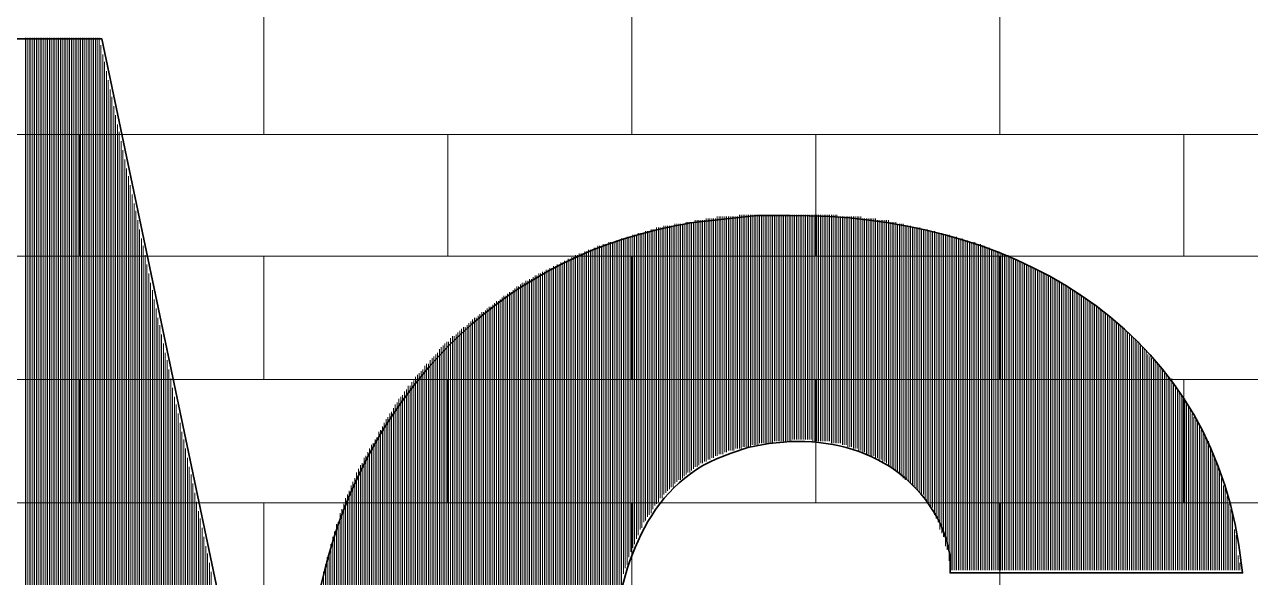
# Model space of a CAD drawing. Header units: inches. Extents: x 5 to 516, y -193 to 129.
# Drawn here: x 85.699 to 87.92, y -82.861 to -81.86 of the extents above; entities that cross this region are included whole.
import ezdxf

# ---------------------------------------------------------------- set-up
doc = ezdxf.new("R2010")
doc.units = ezdxf.units.IN
doc.header["$MEASUREMENT"] = 0
doc.layers.add('PDF4_Geometry', color=7, linetype='Continuous')

msp = doc.modelspace()

# ---------------------------------------------------------------- linework, layer by layer
at = {"layer": 'PDF4_Geometry', "lineweight": 15}
for points in [[(86.1320952, -82.0596489), (86.1320952, -81.8363156)], [(86.7987619, -82.0596489), (86.7987619, -81.8363156)], [(87.4654286, -82.0596489), (87.4654286, -81.8363156)], [(78.672093, -82.0596489), (90.7987622, -82.0596489), (96.6354292, -82.0596489), (105.0054318, -82.0596489)], [(85.7987618, -82.2796489), (85.7987618, -82.0596489)], [(86.4654285, -82.2796489), (86.4654285, -82.0596489)], [(87.1320953, -82.2796489), (87.1320953, -82.0596489)], [(87.798762, -82.2796489), (87.798762, -82.0596489)], [(78.672093, -82.2796489), (90.7987622, -82.2796489), (96.6354292, -82.2796489), (105.0054318, -82.2796489)], [(86.1320952, -82.5029823), (86.1320952, -82.2796489)], [(86.7987619, -82.5029823), (86.7987619, -82.2796489)], [(87.4654286, -82.5029823), (87.4654286, -82.2796489)], [(78.672093, -82.5029823), (90.7987622, -82.5029823), (96.6354292, -82.5029823), (105.0054318, -82.5029823)], [(85.7987618, -82.7263156), (85.7987618, -82.5029823)], [(86.4654285, -82.7263156), (86.4654285, -82.5029823)], [(87.1320953, -82.7263156), (87.1320953, -82.5029823)], [(87.798762, -82.7263156), (87.798762, -82.5029823)], [(78.672093, -82.7263156), (90.7987622, -82.7263156), (96.6354292, -82.7263156), (105.0054318, -82.7263156)], [(86.1320952, -82.9463156), (86.1320952, -82.7263156)], [(86.7987619, -82.9463156), (86.7987619, -82.7263156)], [(87.4654286, -82.9463156), (87.4654286, -82.7263156)]]:
    msp.add_lwpolyline(points, dxfattribs=at)
at = {"layer": 'PDF4_Geometry', "lineweight": 35}
msp.add_lwpolyline([(84.1087559, -83.886316), (83.5087558, -83.886316), (83.9287559, -81.8863158), (84.5620892, -81.8863158), (84.8820893, -83.1529826), (85.2054226, -81.8863158), (85.838756, -81.8863158), (86.2587561, -83.886316), (85.658756, -83.886316), (85.4587559, -82.8596493), (85.1820893, -83.886316), (84.5854226, -83.886316), (84.3087559, -82.8596493)], close=True, dxfattribs=at)
at = {"layer": 'PDF4_Geometry', "lineweight": 15}
for points in [[(85.700424, -83.8846511), (85.700424, -81.8846509), (85.700424, -83.8846511)], [(85.7037538, -83.8846511), (85.7037538, -81.8846509), (85.7037538, -83.8846511)], [(85.7070904, -83.8846511), (85.7070904, -81.8846509), (85.7070904, -83.8846511)], [(85.7104202, -83.8846511), (85.7104202, -81.8846509), (85.7104202, -83.8846511)], [(85.7137568, -83.8846511), (85.7137568, -81.8846509), (85.7137568, -83.8846511)], [(85.7170866, -83.8846511), (85.7170866, -81.8846509), (85.7170866, -83.8846511)], [(85.7204232, -83.8846511), (85.7204232, -81.8846509), (85.7204232, -83.8846511)], [(85.723753, -83.8846511), (85.723753, -81.8846509), (85.723753, -83.8846511)], [(85.7270896, -83.8846511), (85.7270896, -81.8846509), (85.7270896, -83.8846511)], [(85.7304194, -83.8846511), (85.7304194, -81.8846509), (85.7304194, -83.8846511)], [(85.733756, -83.8846511), (85.733756, -81.8846509), (85.733756, -83.8846511)], [(85.7370858, -83.8846511), (85.7370858, -81.8846509), (85.7370858, -83.8846511)], [(85.7404224, -83.8846511), (85.7404224, -81.8846509), (85.7404224, -83.8846511)], [(85.7437522, -83.8846511), (85.7437522, -81.8846509), (85.7437522, -83.8846511)], [(85.7470888, -83.8846511), (85.7470888, -81.8846509), (85.7470888, -83.8846511)], [(85.7504186, -83.8846511), (85.7504186, -81.8846509), (85.7504186, -83.8846511)], [(85.7537552, -83.8846511), (85.7537552, -81.8846509), (85.7537552, -83.8846511)], [(85.7570918, -83.8846511), (85.7570918, -81.8846509), (85.7570918, -83.8846511)], [(85.7604216, -83.8846511), (85.7604216, -81.8846509), (85.7604216, -83.8846511)], [(85.7637514, -83.8846511), (85.7637514, -81.8846509), (85.7637514, -83.8846511)], [(85.767088, -83.8846511), (85.767088, -81.8846509), (85.767088, -83.8846511)], [(85.7704246, -83.8846511), (85.7704246, -81.8846509), (85.7704246, -83.8846511)], [(85.7737544, -83.8846511), (85.7737544, -81.8846509), (85.7737544, -83.8846511)], [(85.7770842, -83.8846511), (85.7770842, -81.8846509), (85.7770842, -83.8846511)], [(85.7804208, -83.8846511), (85.7804208, -81.8846509), (85.7804208, -83.8846511)], [(85.7837574, -83.8846511), (85.7837574, -81.8846509), (85.7837574, -83.8846511)], [(85.7870872, -83.8846511), (85.7870872, -81.8846509), (85.7870872, -83.8846511)], [(85.7904238, -83.8846511), (85.7904238, -81.8846509), (85.7904238, -83.8846511)], [(85.7937536, -83.8846511), (85.7937536, -81.8846509), (85.7937536, -83.8846511)], [(85.7970902, -83.8846511), (85.7970902, -81.8846509), (85.7970902, -83.8846511)], [(85.80042, -83.8846511), (85.80042, -81.8846509), (85.80042, -83.8846511)], [(85.8037565, -83.8846511), (85.8037565, -81.8846509), (85.8037565, -83.8846511)], [(85.8070864, -83.8846511), (85.8070864, -81.8846509), (85.8070864, -83.8846511)], [(85.8104229, -83.8846511), (85.8104229, -81.8846509), (85.8104229, -83.8846511)], [(85.8137528, -83.8846511), (85.8137528, -81.8846509), (85.8137528, -83.8846511)], [(85.8170893, -83.8846511), (85.8170893, -81.8846509), (85.8170893, -83.8846511)], [(85.8204191, -83.8846511), (85.8204191, -81.8846509), (85.8204191, -83.8846511)], [(85.8237557, -83.8846511), (85.8237557, -81.8846509), (85.8237557, -83.8846511)], [(85.8270855, -83.8846511), (85.8270855, -81.8846509), (85.8270855, -83.8846511)], [(85.8304221, -83.8846511), (85.8304221, -81.8846509), (85.8304221, -83.8846511)], [(85.8337519, -83.8846511), (85.8337519, -81.8846509), (85.8337519, -83.8846511)], [(85.8370885, -83.8846511), (85.8370885, -81.8979844), (85.8370885, -83.8846511)], [(85.8404251, -83.8846511), (85.8404251, -81.914651), (85.8404251, -83.8846511)], [(85.8437549, -83.8846511), (85.8437549, -81.9279842), (85.8437549, -83.8846511)], [(85.8470847, -83.8846511), (85.8470847, -81.9446511), (85.8470847, -83.8846511)], [(85.8504213, -83.8846511), (85.8504213, -81.9613177), (85.8504213, -83.8846511)], [(85.8537579, -83.8846511), (85.8537579, -81.9779843), (85.8537579, -83.8846511)], [(85.8570877, -83.8846511), (85.8570877, -81.9913175), (85.8570877, -83.8846511)], [(85.8604175, -83.8846511), (85.8604175, -82.0079843), (85.8604175, -83.8846511)], [(85.8637541, -83.8846511), (85.8637541, -82.0246509), (85.8637541, -83.8846511)], [(85.8670907, -83.8846511), (85.8670907, -82.0413176), (85.8670907, -83.8846511)], [(85.8704205, -83.8846511), (85.8704205, -82.054651), (85.8704205, -83.8846511)], [(85.8737571, -83.8846511), (85.8737571, -82.0713177), (85.8737571, -83.8846511)], [(85.8770869, -83.8846511), (85.8770869, -82.0879843), (85.8770869, -83.8846511)], [(85.8804235, -83.8846511), (85.8804235, -82.1046509), (85.8804235, -83.8846511)], [(85.8837533, -83.8846511), (85.8837533, -82.1213176), (85.8837533, -83.8846511)], [(85.8870899, -83.8846511), (85.8870899, -82.134651), (85.8870899, -83.8846511)], [(85.8904197, -83.8846511), (85.8904197, -82.1513176), (85.8904197, -83.8846511)], [(85.8937563, -83.8846511), (85.8937563, -82.1679843), (85.8937563, -83.8846511)], [(85.8970861, -83.8846511), (85.8970861, -82.184651), (85.8970861, -83.8846511)], [(85.9004227, -83.8846511), (85.9004227, -82.1979842), (85.9004227, -83.8846511)], [(85.9037525, -83.8846511), (85.9037525, -82.214651), (85.9037525, -83.8846511)], [(86.9137556, -82.6613166), (86.9137556, -82.2146499), (86.9137556, -82.6613166)], [(86.9170854, -82.6613166), (86.9170854, -82.2146499), (86.9170854, -82.6613166)], [(86.9204219, -82.6579834), (86.9204219, -82.21465), (86.9204219, -82.6579834)], [(86.9237585, -82.6546502), (86.9237585, -82.2146501), (86.9237585, -82.6546502)], [(86.9270883, -82.6546502), (86.9270883, -82.2146501), (86.9270883, -82.6546502)], [(86.9304182, -82.651317), (86.9304182, -82.2146503), (86.9304182, -82.651317)], [(86.9337547, -82.651317), (86.9337547, -82.211317), (86.9337547, -82.651317)], [(86.9370913, -82.6479838), (86.9370913, -82.2113171), (86.9370913, -82.6479838)], [(86.9404211, -82.6479838), (86.9404211, -82.2113171), (86.9404211, -82.6479838)], [(86.9437509, -82.6446506), (86.9437509, -82.2113172), (86.9437509, -82.6446506)], [(86.9470875, -82.6446506), (86.9470875, -82.2113172), (86.9470875, -82.6446506)], [(86.9504241, -82.6413174), (86.9504241, -82.2113174), (86.9504241, -82.6413174)], [(86.9537539, -82.6413174), (86.9537539, -82.207984), (86.9537539, -82.6413174)], [(86.9570905, -82.6379842), (86.9570905, -82.2079842), (86.9570905, -82.6379842)], [(86.9604203, -82.6379842), (86.9604203, -82.2079842), (86.9604203, -82.6379842)], [(86.9637569, -82.6379842), (86.9637569, -82.2079842), (86.9637569, -82.6379842)], [(86.9670867, -82.634651), (86.9670867, -82.2079843), (86.9670867, -82.634651)], [(86.9704233, -82.634651), (86.9704233, -82.2079843), (86.9704233, -82.634651)], [(86.9737531, -82.6313178), (86.9737531, -82.2079844), (86.9737531, -82.6313178)], [(86.9770897, -82.6313178), (86.9770897, -82.2079844), (86.9770897, -82.6313178)], [(86.9804195, -82.6313178), (86.9804195, -82.2079844), (86.9804195, -82.6313178)], [(86.9837561, -82.6313178), (86.9837561, -82.2079844), (86.9837561, -82.6313178)], [(86.9870859, -82.6279846), (86.9870859, -82.2079846), (86.9870859, -82.6279846)], [(86.9904225, -82.6279846), (86.9904225, -82.2079846), (86.9904225, -82.6279846)], [(86.9937523, -82.6279846), (86.9937523, -82.2046512), (86.9937523, -82.6279846)], [(86.9970889, -82.6279846), (86.9970889, -82.2046512), (86.9970889, -82.6279846)], [(87.0004187, -82.6246514), (87.0004187, -82.2046514), (87.0004187, -82.6246514)], [(87.0037553, -82.6246514), (87.0037553, -82.2046514), (87.0037553, -82.6246514)], [(87.0070919, -82.6246514), (87.0070919, -82.2046514), (87.0070919, -82.6246514)], [(87.0104217, -82.6246514), (87.0104217, -82.2046514), (87.0104217, -82.6246514)], [(87.0137515, -82.6246514), (87.0137515, -82.2046514), (87.0137515, -82.6246514)], [(87.0170881, -82.6213182), (87.0170881, -82.2046515), (87.0170881, -82.6213182)], [(87.0204247, -82.6213182), (87.0204247, -82.2046515), (87.0204247, -82.6213182)], [(87.0237545, -82.6213182), (87.0237545, -82.2046515), (87.0237545, -82.6213182)], [(87.0270843, -82.6213182), (87.0270843, -82.2046515), (87.0270843, -82.6213182)], [(87.0304209, -82.6179816), (87.0304209, -82.2046482), (87.0304209, -82.6179816)], [(87.0337575, -82.6179816), (87.0337575, -82.2046482), (87.0337575, -82.6179816)], [(87.0370873, -82.6179816), (87.0370873, -82.2046482), (87.0370873, -82.6179816)], [(87.0404239, -82.6179816), (87.0404239, -82.2046482), (87.0404239, -82.6179816)], [(87.0437537, -82.6179816), (87.0437537, -82.2046482), (87.0437537, -82.6179816)], [(87.0470903, -82.6179816), (87.0470903, -82.2046482), (87.0470903, -82.6179816)], [(87.0504201, -82.6179816), (87.0504201, -82.2046482), (87.0504201, -82.6179816)], [(87.0537566, -82.6179816), (87.0537566, -82.2046482), (87.0537566, -82.6179816)], [(87.0570865, -82.6146518), (87.0570865, -82.2046518), (87.0570865, -82.6146518)], [(87.060423, -82.6146518), (87.060423, -82.2046518), (87.060423, -82.6146518)], [(87.0637529, -82.6146518), (87.0637529, -82.2046518), (87.0637529, -82.6146518)], [(87.0670894, -82.6146518), (87.0670894, -82.2046518), (87.0670894, -82.6146518)], [(87.0704192, -82.6146518), (87.0704192, -82.2046518), (87.0704192, -82.6146518)], [(87.0737558, -82.6146518), (87.0737558, -82.2046518), (87.0737558, -82.6146518)], [(87.0770856, -82.6146518), (87.0770856, -82.2046518), (87.0770856, -82.6146518)], [(87.0804222, -82.6146518), (87.0804222, -82.2046518), (87.0804222, -82.6146518)], [(87.083752, -82.6146518), (87.083752, -82.2046518), (87.083752, -82.6146518)], [(87.0870886, -82.6146518), (87.0870886, -82.2046518), (87.0870886, -82.6146518)], [(87.0904252, -82.6113152), (87.0904252, -82.2046485), (87.0904252, -82.6113152)], [(87.093755, -82.6113152), (87.093755, -82.2046485), (87.093755, -82.6113152)], [(87.0970848, -82.6113152), (87.0970848, -82.2046485), (87.0970848, -82.6113152)], [(87.1004214, -82.6113152), (87.1004214, -82.2046485), (87.1004214, -82.6113152)], [(87.103758, -82.6113152), (87.103758, -82.2046485), (87.103758, -82.6113152)], [(87.1070878, -82.6113152), (87.1070878, -82.2046485), (87.1070878, -82.6113152)], [(87.1104176, -82.6113152), (87.1104176, -82.2046485), (87.1104176, -82.6113152)], [(87.1137542, -82.6113152), (87.1137542, -82.2046485), (87.1137542, -82.6113152)], [(87.1170908, -82.6113152), (87.1170908, -82.2046485), (87.1170908, -82.6113152)], [(87.1204206, -82.6113152), (87.1204206, -82.2046485), (87.1204206, -82.6113152)], [(87.1237572, -82.6113152), (87.1237572, -82.2046485), (87.1237572, -82.6113152)], [(87.127087, -82.6146518), (87.127087, -82.2046518), (87.127087, -82.6146518)], [(87.1304236, -82.6146518), (87.1304236, -82.2046518), (87.1304236, -82.6146518)], [(87.1337534, -82.6146518), (87.1337534, -82.2046518), (87.1337534, -82.6146518)], [(87.13709, -82.6146518), (87.13709, -82.2046518), (87.13709, -82.6146518)], [(87.1404198, -82.6146518), (87.1404198, -82.2046518), (87.1404198, -82.6146518)], [(87.1437564, -82.6146518), (87.1437564, -82.2046518), (87.1437564, -82.6146518)], [(87.1470862, -82.6146518), (87.1470862, -82.2046518), (87.1470862, -82.6146518)], [(87.1504228, -82.6146518), (87.1504228, -82.2046518), (87.1504228, -82.6146518)], [(87.1537526, -82.6146518), (87.1537526, -82.2046518), (87.1537526, -82.6146518)], [(87.1570892, -82.6146518), (87.1570892, -82.2046518), (87.1570892, -82.6146518)], [(87.160419, -82.6179816), (87.160419, -82.2046482), (87.160419, -82.6179816)], [(87.1637556, -82.6179816), (87.1637556, -82.2046482), (87.1637556, -82.6179816)], [(87.1670854, -82.6179816), (87.1670854, -82.2046482), (87.1670854, -82.6179816)], [(87.170422, -82.6179816), (87.170422, -82.2046482), (87.170422, -82.6179816)], [(87.1737586, -82.6179816), (87.1737586, -82.2079816), (87.1737586, -82.6179816)], [(87.1770884, -82.6179816), (87.1770884, -82.2079816), (87.1770884, -82.6179816)], [(87.1804182, -82.6213182), (87.1804182, -82.2079848), (87.1804182, -82.6213182)], [(87.1837548, -82.6213182), (87.1837548, -82.2079848), (87.1837548, -82.6213182)], [(87.1870913, -82.6213182), (87.1870913, -82.2079848), (87.1870913, -82.6213182)], [(87.1904212, -82.6246514), (87.1904212, -82.2079847), (87.1904212, -82.6246514)], [(87.193751, -82.6246514), (87.193751, -82.2079847), (87.193751, -82.6246514)], [(87.1970876, -82.6246514), (87.1970876, -82.2079847), (87.1970876, -82.6246514)], [(87.2004241, -82.6279846), (87.2004241, -82.2079846), (87.2004241, -82.6279846)], [(87.2037539, -82.6279846), (87.2037539, -82.2079846), (87.2037539, -82.6279846)], [(87.2070905, -82.6279846), (87.2070905, -82.2079846), (87.2070905, -82.6279846)], [(87.2104203, -82.6313178), (87.2104203, -82.2079844), (87.2104203, -82.6313178)], [(87.2137569, -82.6313178), (87.2137569, -82.2079844), (87.2137569, -82.6313178)], [(87.2170867, -82.634651), (87.2170867, -82.2113176), (87.2170867, -82.634651)], [(87.2204233, -82.634651), (87.2204233, -82.2113176), (87.2204233, -82.634651)], [(87.2237531, -82.6379842), (87.2237531, -82.2113175), (87.2237531, -82.6379842)], [(87.2270897, -82.6379842), (87.2270897, -82.2113175), (87.2270897, -82.6379842)], [(87.2304195, -82.6413174), (87.2304195, -82.2113174), (87.2304195, -82.6413174)], [(87.2337561, -82.6413174), (87.2337561, -82.2113174), (87.2337561, -82.6413174)], [(87.2370859, -82.6413174), (87.2370859, -82.2113174), (87.2370859, -82.6413174)], [(87.2404225, -82.6446506), (87.2404225, -82.2113172), (87.2404225, -82.6446506)], [(87.2437523, -82.6446506), (87.2437523, -82.2146506), (87.2437523, -82.6446506)], [(87.2470889, -82.6479838), (87.2470889, -82.2146504), (87.2470889, -82.6479838)], [(87.2504187, -82.6479838), (87.2504187, -82.2146504), (87.2504187, -82.6479838)], [(87.2537553, -82.651317), (87.2537553, -82.2146503), (87.2537553, -82.651317)], [(87.2570919, -82.651317), (87.2570919, -82.2146503), (87.2570919, -82.651317)], [(87.2604217, -82.6546502), (87.2604217, -82.2146501), (87.2604217, -82.6546502)], [(87.2637515, -82.6579834), (87.2637515, -82.21465), (87.2637515, -82.6579834)], [(85.9070891, -83.8846511), (85.9070891, -82.2313176), (85.9070891, -83.8846511)], [(86.8237558, -82.7579827), (86.8237558, -82.2346493), (86.8237558, -82.7579827)], [(86.8270856, -82.7513163), (86.8270856, -82.2346496), (86.8270856, -82.7513163)], [(86.8304222, -82.7479831), (86.8304222, -82.2346497), (86.8304222, -82.7479831)], [(86.833752, -82.7446499), (86.833752, -82.2313165), (86.833752, -82.7446499)], [(86.8370886, -82.7379835), (86.8370886, -82.2313168), (86.8370886, -82.7379835)], [(86.8404252, -82.7313171), (86.8404252, -82.2313171), (86.8404252, -82.7313171)], [(86.843755, -82.7279839), (86.843755, -82.2279839), (86.843755, -82.7279839)], [(86.8470848, -82.7246507), (86.8470848, -82.227984), (86.8470848, -82.7246507)], [(86.8504214, -82.7179843), (86.8504214, -82.2279843), (86.8504214, -82.7179843)], [(86.853758, -82.7179843), (86.853758, -82.2279843), (86.853758, -82.7179843)], [(86.8570878, -82.7113179), (86.8570878, -82.2246512), (86.8570878, -82.7113179)], [(86.8604176, -82.7079847), (86.8604176, -82.2246514), (86.8604176, -82.7079847)], [(86.8637542, -82.7046515), (86.8637542, -82.2246515), (86.8637542, -82.7046515)], [(86.8670908, -82.701315), (86.8670908, -82.2246483), (86.8670908, -82.701315)], [(86.8704206, -82.6979851), (86.8704206, -82.2246518), (86.8704206, -82.6979851)], [(86.8737572, -82.6979851), (86.8737572, -82.2246518), (86.8737572, -82.6979851)], [(86.877087, -82.6913188), (86.877087, -82.2213187), (86.877087, -82.6913188)], [(86.8804236, -82.6879822), (86.8804236, -82.2213155), (86.8804236, -82.6879822)], [(86.8837534, -82.684649), (86.8837534, -82.2213156), (86.8837534, -82.684649)], [(86.88709, -82.684649), (86.88709, -82.2213156), (86.88709, -82.684649)], [(86.8904198, -82.6813158), (86.8904198, -82.2213157), (86.8904198, -82.6813158)], [(86.8937564, -82.6779826), (86.8937564, -82.2213159), (86.8937564, -82.6779826)], [(86.8970862, -82.6746494), (86.8970862, -82.2179827), (86.8970862, -82.6746494)], [(86.9004228, -82.6713162), (86.9004228, -82.2179828), (86.9004228, -82.6713162)], [(86.9037526, -82.6713162), (86.9037526, -82.2179828), (86.9037526, -82.6713162)], [(86.9070892, -82.667983), (86.9070892, -82.2179829), (86.9070892, -82.667983)], [(86.910419, -82.6646498), (86.910419, -82.2179831), (86.910419, -82.6646498)], [(87.2670881, -82.6613166), (87.2670881, -82.2179832), (87.2670881, -82.6613166)], [(87.2704247, -82.6646498), (87.2704247, -82.2179831), (87.2704247, -82.6646498)], [(87.2737545, -82.6646498), (87.2737545, -82.2179831), (87.2737545, -82.6646498)], [(87.2770843, -82.667983), (87.2770843, -82.2179829), (87.2770843, -82.667983)], [(87.2804209, -82.6713162), (87.2804209, -82.2213161), (87.2804209, -82.6713162)], [(87.2837575, -82.6746494), (87.2837575, -82.221316), (87.2837575, -82.6746494)], [(87.2870873, -82.6779826), (87.2870873, -82.2213159), (87.2870873, -82.6779826)], [(87.2904239, -82.6813158), (87.2904239, -82.2213157), (87.2904239, -82.6813158)], [(87.2937537, -82.684649), (87.2937537, -82.2246489), (87.2937537, -82.684649)], [(87.2970903, -82.684649), (87.2970903, -82.2246489), (87.2970903, -82.684649)], [(87.3004201, -82.6879822), (87.3004201, -82.2246488), (87.3004201, -82.6879822)], [(87.3037567, -82.6913188), (87.3037567, -82.224652), (87.3037567, -82.6913188)], [(87.3070865, -82.6946486), (87.3070865, -82.2279819), (87.3070865, -82.6946486)], [(87.3104231, -82.6979851), (87.3104231, -82.2279851), (87.3104231, -82.6979851)], [(87.3137529, -82.701315), (87.3137529, -82.2279816), (87.3137529, -82.701315)], [(87.3170895, -82.7046515), (87.3170895, -82.2279848), (87.3170895, -82.7046515)], [(87.3204193, -82.7079847), (87.3204193, -82.2279847), (87.3204193, -82.7079847)], [(87.3237559, -82.7113179), (87.3237559, -82.2313179), (87.3237559, -82.7113179)], [(87.3270857, -82.7113179), (87.3270857, -82.2313179), (87.3270857, -82.7113179)], [(87.3304223, -82.7179843), (87.3304223, -82.2313176), (87.3304223, -82.7179843)], [(87.3337521, -82.7246507), (87.3337521, -82.2313174), (87.3337521, -82.7246507)], [(87.3370886, -82.7279839), (87.3370886, -82.2346506), (87.3370886, -82.7279839)], [(87.3404252, -82.7346503), (87.3404252, -82.2346503), (87.3404252, -82.7346503)], [(87.343755, -82.7346503), (87.343755, -82.2346503), (87.343755, -82.7346503)], [(87.3470849, -82.7479831), (87.3470849, -82.2346497), (87.3470849, -82.7479831)], [(85.9104189, -83.8846511), (85.9104189, -82.2479844), (85.9104189, -83.8846511)], [(86.7470889, -83.8746515), (86.7470889, -82.2579847), (86.7470889, -83.8746515)], [(86.7504187, -83.8746515), (86.7504187, -82.2579847), (86.7504187, -83.8746515)], [(86.7537553, -83.8779847), (86.7537553, -82.2579846), (86.7537553, -83.8779847)], [(86.7570919, -83.8779847), (86.7570919, -82.2546513), (86.7570919, -83.8779847)], [(86.7604217, -83.0213155), (86.7604217, -82.2546488), (86.7604217, -83.0213155)], [(86.7637515, -82.9746508), (86.7637515, -82.2546507), (86.7637515, -82.9746508)], [(86.7670881, -82.934649), (86.7670881, -82.2546489), (86.7670881, -82.934649)], [(86.7704246, -82.917983), (86.7704246, -82.2513163), (86.7704246, -82.917983)], [(86.7737545, -82.9113166), (86.7737545, -82.2513165), (86.7737545, -82.9113166)], [(86.7770843, -82.884651), (86.7770843, -82.2513176), (86.7770843, -82.884651)], [(86.7804209, -82.8779846), (86.7804209, -82.2479846), (86.7804209, -82.8779846)], [(86.7837574, -82.8546488), (86.7837574, -82.2479821), (86.7837574, -82.8546488)], [(86.7870872, -82.8446492), (86.7870872, -82.2479825), (86.7870872, -82.8446492)], [(86.7904238, -82.8379829), (86.7904238, -82.2446495), (86.7904238, -82.8379829)], [(86.7937536, -82.8246501), (86.7937536, -82.24465), (86.7937536, -82.8246501)], [(86.7970902, -82.8146505), (86.7970902, -82.2446504), (86.7970902, -82.8146505)], [(86.80042, -82.8079841), (86.80042, -82.2413174), (86.80042, -82.8079841)], [(86.8037566, -82.8013177), (86.8037566, -82.2413176), (86.8037566, -82.8013177)], [(86.8070864, -82.7913181), (86.8070864, -82.241318), (86.8070864, -82.7913181)], [(86.810423, -82.7846483), (86.810423, -82.2379816), (86.810423, -82.7846483)], [(86.8137528, -82.7746521), (86.8137528, -82.2379854), (86.8137528, -82.7746521)], [(86.8170894, -82.7713155), (86.8170894, -82.2379821), (86.8170894, -82.7713155)], [(86.8204192, -82.7613159), (86.8204192, -82.2379825), (86.8204192, -82.7613159)], [(87.3504214, -82.7546495), (87.3504214, -82.2379828), (87.3504214, -82.7546495)], [(87.353758, -82.7613159), (87.353758, -82.2379825), (87.353758, -82.7613159)], [(87.3570878, -82.7746521), (87.3570878, -82.2379854), (87.3570878, -82.7746521)], [(87.3604176, -82.7813185), (87.3604176, -82.2379851), (87.3604176, -82.7813185)], [(87.3637542, -82.7879849), (87.3637542, -82.2413182), (87.3637542, -82.7879849)], [(87.3670908, -82.8046509), (87.3670908, -82.2413175), (87.3670908, -82.8046509)], [(87.3704206, -82.8113173), (87.3704206, -82.2413172), (87.3704206, -82.8113173)], [(87.3737572, -82.8313165), (87.3737572, -82.2413164), (87.3737572, -82.8313165)], [(87.377087, -82.8479824), (87.377087, -82.2446491), (87.377087, -82.8479824)], [(87.3804236, -82.8479824), (87.3804236, -82.2446491), (87.3804236, -82.8479824)], [(87.3837534, -82.8479824), (87.3837534, -82.2446491), (87.3837534, -82.8479824)], [(87.38709, -82.8479824), (87.38709, -82.2446491), (87.38709, -82.8479824)], [(87.3904198, -82.8479824), (87.3904198, -82.2479824), (87.3904198, -82.8479824)], [(87.3937564, -82.8479824), (87.3937564, -82.2479824), (87.3937564, -82.8479824)], [(87.3970862, -82.8479824), (87.3970862, -82.2479824), (87.3970862, -82.8479824)], [(87.4004228, -82.8479824), (87.4004228, -82.2513157), (87.4004228, -82.8479824)], [(87.4037526, -82.8479824), (87.4037526, -82.2513157), (87.4037526, -82.8479824)], [(87.4070892, -82.8479824), (87.4070892, -82.2513157), (87.4070892, -82.8479824)], [(87.410419, -82.8479824), (87.410419, -82.2546491), (87.410419, -82.8479824)], [(87.4137556, -82.8479824), (87.4137556, -82.2546491), (87.4137556, -82.8479824)], [(87.4170854, -82.8479824), (87.4170854, -82.2546491), (87.4170854, -82.8479824)], [(87.420422, -82.8479824), (87.420422, -82.2546491), (87.420422, -82.8479824)], [(87.4237586, -82.8479824), (87.4237586, -82.2579824), (87.4237586, -82.8479824)], [(87.4270884, -82.8479824), (87.4270884, -82.2579824), (87.4270884, -82.8479824)], [(87.4304182, -82.8479824), (87.4304182, -82.2579824), (87.4304182, -82.8479824)], [(85.9137555, -83.8846511), (85.9137555, -82.2613177), (85.9137555, -83.8846511)], [(85.9170853, -83.8846511), (85.9170853, -82.2779843), (85.9170853, -83.8846511)], [(86.6904211, -83.8513157), (86.6904211, -82.2813156), (86.6904211, -83.8513157)], [(86.6937509, -83.8546489), (86.6937509, -82.2813155), (86.6937509, -83.8546489)], [(86.6970875, -83.8546489), (86.6970875, -82.2779822), (86.6970875, -83.8546489)], [(86.7004241, -83.8579855), (86.7004241, -82.2779853), (86.7004241, -83.8579855)], [(86.7037539, -83.8579855), (86.7037539, -82.2746521), (86.7037539, -83.8579855)], [(86.7070905, -83.8579855), (86.7070905, -82.2746521), (86.7070905, -83.8579855)], [(86.7104203, -83.8613153), (86.7104203, -82.2746486), (86.7104203, -83.8613153)], [(86.7137569, -83.8613153), (86.7137569, -82.2713151), (86.7137569, -83.8613153)], [(86.7170867, -83.8613153), (86.7170867, -82.2713151), (86.7170867, -83.8613153)], [(86.7204233, -83.8646519), (86.7204233, -82.2679851), (86.7204233, -83.8646519)], [(86.7237531, -83.8646519), (86.7237531, -82.2679851), (86.7237531, -83.8646519)], [(86.7270897, -83.8679817), (86.7270897, -82.2679816), (86.7270897, -83.8679817)], [(86.7304195, -83.8679817), (86.7304195, -82.2646482), (86.7304195, -83.8679817)], [(86.7337561, -83.8679817), (86.7337561, -82.2646482), (86.7337561, -83.8679817)], [(86.7370859, -83.8713183), (86.7370859, -82.2613182), (86.7370859, -83.8713183)], [(86.7404225, -83.8713183), (86.7404225, -82.2613182), (86.7404225, -83.8713183)], [(86.7437523, -83.8713183), (86.7437523, -82.2613182), (86.7437523, -83.8713183)], [(87.4337548, -82.8479824), (87.4337548, -82.2613157), (87.4337548, -82.8479824)], [(87.4370914, -82.8479824), (87.4370914, -82.2613157), (87.4370914, -82.8479824)], [(87.4404212, -82.8479824), (87.4404212, -82.2646491), (87.4404212, -82.8479824)], [(87.443751, -82.8479824), (87.443751, -82.2646491), (87.443751, -82.8479824)], [(87.4470876, -82.8479824), (87.4470876, -82.2646491), (87.4470876, -82.8479824)], [(87.4504242, -82.8479824), (87.4504242, -82.2679824), (87.4504242, -82.8479824)], [(87.453754, -82.8479824), (87.453754, -82.2679824), (87.453754, -82.8479824)], [(87.4570906, -82.8479824), (87.4570906, -82.2713157), (87.4570906, -82.8479824)], [(87.4604204, -82.8479824), (87.4604204, -82.2713157), (87.4604204, -82.8479824)], [(87.463757, -82.8479824), (87.463757, -82.2713157), (87.463757, -82.8479824)], [(87.4670868, -82.8479824), (87.4670868, -82.2746491), (87.4670868, -82.8479824)], [(87.4704233, -82.8479824), (87.4704233, -82.2746491), (87.4704233, -82.8479824)], [(87.4737532, -82.8479824), (87.4737532, -82.2779824), (87.4737532, -82.8479824)], [(87.4770897, -82.8479824), (87.4770897, -82.2779824), (87.4770897, -82.8479824)], [(87.4804196, -82.8479824), (87.4804196, -82.2779824), (87.4804196, -82.8479824)], [(87.4837561, -82.8479824), (87.4837561, -82.2813157), (87.4837561, -82.8479824)], [(87.4870859, -82.8479824), (87.4870859, -82.2813157), (87.4870859, -82.8479824)], [(85.9204219, -83.8846511), (85.9204219, -82.2946509), (85.9204219, -83.8846511)], [(86.6504227, -83.8313165), (86.6504227, -82.3013164), (86.6504227, -83.8313165)], [(86.6537525, -83.8346497), (86.6537525, -82.3013163), (86.6537525, -83.8346497)], [(86.6570891, -83.8346497), (86.6570891, -82.2979829), (86.6570891, -83.8346497)], [(86.6604189, -83.8379829), (86.6604189, -82.2979829), (86.6604189, -83.8379829)], [(86.6637555, -83.8379829), (86.6637555, -82.2946494), (86.6637555, -83.8379829)], [(86.6670853, -83.8413161), (86.6670853, -82.2946493), (86.6670853, -83.8413161)], [(86.6704219, -83.8413161), (86.6704219, -82.291316), (86.6704219, -83.8413161)], [(86.6737585, -83.8446493), (86.6737585, -82.2913159), (86.6737585, -83.8446493)], [(86.6770883, -83.8446493), (86.6770883, -82.2879825), (86.6770883, -83.8446493)], [(86.6804181, -83.8479825), (86.6804181, -82.2879824), (86.6804181, -83.8479825)], [(86.6837547, -83.8479825), (86.6837547, -82.2846491), (86.6837547, -83.8479825)], [(86.6870913, -83.8513157), (86.6870913, -82.2846489), (86.6870913, -83.8513157)], [(87.4904225, -82.8479824), (87.4904225, -82.2846491), (87.4904225, -82.8479824)], [(87.4937523, -82.8479824), (87.4937523, -82.2846491), (87.4937523, -82.8479824)], [(87.4970889, -82.8479824), (87.4970889, -82.2879824), (87.4970889, -82.8479824)], [(87.5004187, -82.8479824), (87.5004187, -82.2879824), (87.5004187, -82.8479824)], [(87.5037553, -82.8479824), (87.5037553, -82.2913157), (87.5037553, -82.8479824)], [(87.5070919, -82.8479824), (87.5070919, -82.2913157), (87.5070919, -82.8479824)], [(87.5104217, -82.8479824), (87.5104217, -82.2946491), (87.5104217, -82.8479824)], [(87.5137515, -82.8479824), (87.5137515, -82.2946491), (87.5137515, -82.8479824)], [(87.5170881, -82.8479824), (87.5170881, -82.2979824), (87.5170881, -82.8479824)], [(87.5204247, -82.8479824), (87.5204247, -82.2979824), (87.5204247, -82.8479824)], [(87.5237545, -82.8479824), (87.5237545, -82.3013157), (87.5237545, -82.8479824)], [(87.5270843, -82.8479824), (87.5270843, -82.3013157), (87.5270843, -82.8479824)], [(85.9237585, -83.8846511), (85.9237585, -82.3113176), (85.9237585, -83.8846511)], [(86.6070878, -83.8113173), (86.6070878, -82.3246506), (86.6070878, -83.8113173)], [(86.6104176, -83.8113173), (86.6104176, -82.3246506), (86.6104176, -83.8113173)], [(86.6137542, -83.8146505), (86.6137542, -82.3213172), (86.6137542, -83.8146505)], [(86.6170908, -83.8146505), (86.6170908, -82.3213172), (86.6170908, -83.8146505)], [(86.6204206, -83.8179837), (86.6204206, -82.3179836), (86.6204206, -83.8179837)], [(86.6237572, -83.8179837), (86.6237572, -82.3146503), (86.6237572, -83.8179837)], [(86.627087, -83.8213169), (86.627087, -82.3146501), (86.627087, -83.8213169)], [(86.6304236, -83.8213169), (86.6304236, -82.3113168), (86.6304236, -83.8213169)], [(86.6337534, -83.8246501), (86.6337534, -82.3113167), (86.6337534, -83.8246501)], [(86.6370899, -83.8246501), (86.6370899, -82.3079834), (86.6370899, -83.8246501)], [(86.6404198, -83.8279833), (86.6404198, -82.3079832), (86.6404198, -83.8279833)], [(86.6437563, -83.8279833), (86.6437563, -82.3046499), (86.6437563, -83.8279833)], [(86.6470862, -83.8313165), (86.6470862, -82.3046497), (86.6470862, -83.8313165)], [(87.5304209, -82.8479824), (87.5304209, -82.3046491), (87.5304209, -82.8479824)], [(87.5337575, -82.8479824), (87.5337575, -82.3046491), (87.5337575, -82.8479824)], [(87.5370873, -82.8479824), (87.5370873, -82.3079824), (87.5370873, -82.8479824)], [(87.5404239, -82.8479824), (87.5404239, -82.3079824), (87.5404239, -82.8479824)], [(87.5437537, -82.8479824), (87.5437537, -82.3113157), (87.5437537, -82.8479824)], [(87.5470903, -82.8479824), (87.5470903, -82.3113157), (87.5470903, -82.8479824)], [(87.5504201, -82.8479824), (87.5504201, -82.3146491), (87.5504201, -82.8479824)], [(87.5537567, -82.8479824), (87.5537567, -82.3146491), (87.5537567, -82.8479824)], [(87.5570865, -82.8479824), (87.5570865, -82.3179824), (87.5570865, -82.8479824)], [(87.5604231, -82.8479824), (87.5604231, -82.3179824), (87.5604231, -82.8479824)], [(87.5637529, -82.8479824), (87.5637529, -82.3213157), (87.5637529, -82.8479824)], [(87.5670895, -82.8479824), (87.5670895, -82.3213157), (87.5670895, -82.8479824)], [(87.5704193, -82.8479824), (87.5704193, -82.3246491), (87.5704193, -82.8479824)], [(87.5737559, -82.8479824), (87.5737559, -82.3246491), (87.5737559, -82.8479824)], [(85.9270883, -83.8846511), (85.9270883, -82.3279843), (85.9270883, -83.8846511)], [(85.9304181, -83.8846511), (85.9304181, -82.3413176), (85.9304181, -83.8846511)], [(86.5737558, -83.787985), (86.5737558, -82.3479848), (86.5737558, -83.787985)], [(86.5770856, -83.7913182), (86.5770856, -82.3446513), (86.5770856, -83.7913182)], [(86.5804222, -83.7913182), (86.5804222, -82.3446513), (86.5804222, -83.7913182)], [(86.583752, -83.7946514), (86.583752, -82.3413179), (86.583752, -83.7946514)], [(86.5870886, -83.7979846), (86.5870886, -82.3379844), (86.5870886, -83.7979846)], [(86.5904252, -83.8013178), (86.5904252, -82.334651), (86.5904252, -83.8013178)], [(86.593755, -83.8013178), (86.593755, -82.334651), (86.593755, -83.8013178)], [(86.5970848, -83.804651), (86.5970848, -82.3313175), (86.5970848, -83.804651)], [(86.6004214, -83.8079842), (86.6004214, -82.3279841), (86.6004214, -83.8079842)], [(86.603758, -83.8079842), (86.603758, -82.3279841), (86.603758, -83.8079842)], [(87.5770857, -82.8479824), (87.5770857, -82.3279824), (87.5770857, -82.8479824)], [(87.5804223, -82.8479824), (87.5804223, -82.3313157), (87.5804223, -82.8479824)], [(87.5837521, -82.8479824), (87.5837521, -82.3313157), (87.5837521, -82.8479824)], [(87.5870887, -82.8479824), (87.5870887, -82.3346491), (87.5870887, -82.8479824)], [(87.5904253, -82.8479824), (87.5904253, -82.3379824), (87.5904253, -82.8479824)], [(87.5937551, -82.8479824), (87.5937551, -82.3379824), (87.5937551, -82.8479824)], [(87.5970849, -82.8479824), (87.5970849, -82.3413157), (87.5970849, -82.8479824)], [(87.6004215, -82.8479824), (87.6004215, -82.3413157), (87.6004215, -82.8479824)], [(87.603758, -82.8479824), (87.603758, -82.3446491), (87.603758, -82.8479824)], [(87.6070879, -82.8479824), (87.6070879, -82.3479824), (87.6070879, -82.8479824)], [(87.6104177, -82.8479824), (87.6104177, -82.3479824), (87.6104177, -82.8479824)], [(85.9337547, -83.8846511), (85.9337547, -82.3579843), (85.9337547, -83.8846511)], [(86.5470902, -83.7713156), (86.5470902, -82.3679821), (86.5470902, -83.7713156)], [(86.55042, -83.7713156), (86.55042, -82.3646488), (86.55042, -83.7713156)], [(86.5537566, -83.7746522), (86.5537566, -82.3613187), (86.5537566, -83.7746522)], [(86.5570864, -83.777982), (86.5570864, -82.3613152), (86.5570864, -83.777982)], [(86.560423, -83.777982), (86.560423, -82.3579819), (86.560423, -83.777982)], [(86.5637528, -83.7813186), (86.5637528, -82.3546518), (86.5637528, -83.7813186)], [(86.5670894, -83.7846484), (86.5670894, -82.351315), (86.5670894, -83.7846484)], [(86.5704192, -83.7846484), (86.5704192, -82.351315), (86.5704192, -83.7846484)], [(87.6137543, -82.8479824), (87.6137543, -82.3513157), (87.6137543, -82.8479824)], [(87.6170908, -82.8479824), (87.6170908, -82.3546491), (87.6170908, -82.8479824)], [(87.6204206, -82.8479824), (87.6204206, -82.3546491), (87.6204206, -82.8479824)], [(87.6237572, -82.8479824), (87.6237572, -82.3579824), (87.6237572, -82.8479824)], [(87.627087, -82.8479824), (87.627087, -82.3613157), (87.627087, -82.8479824)], [(87.6304236, -82.8479824), (87.6304236, -82.3646491), (87.6304236, -82.8479824)], [(87.6337534, -82.8479824), (87.6337534, -82.3646491), (87.6337534, -82.8479824)], [(87.63709, -82.8479824), (87.63709, -82.3679824), (87.63709, -82.8479824)], [(85.9370912, -83.8846511), (85.9370912, -82.374651), (85.9370912, -83.8846511)], [(85.9404211, -83.8846511), (85.9404211, -82.3913177), (85.9404211, -83.8846511)], [(86.5137515, -83.74465), (86.5137515, -82.3913165), (86.5137515, -83.74465)], [(86.517088, -83.7479832), (86.517088, -82.3913164), (86.517088, -83.7479832)], [(86.5204246, -83.7513164), (86.5204246, -82.3879829), (86.5204246, -83.7513164)], [(86.5237544, -83.7546496), (86.5237544, -82.3846495), (86.5237544, -83.7546496)], [(86.5270842, -83.7546496), (86.5270842, -82.3813162), (86.5270842, -83.7546496)], [(86.5304208, -83.7579828), (86.5304208, -82.381316), (86.5304208, -83.7579828)], [(86.5337574, -83.761316), (86.5337574, -82.3779825), (86.5337574, -83.761316)], [(86.5370872, -83.761316), (86.5370872, -82.3746493), (86.5370872, -83.761316)], [(86.5404238, -83.7646492), (86.5404238, -82.3713157), (86.5404238, -83.7646492)], [(86.5437536, -83.7679824), (86.5437536, -82.3713157), (86.5437536, -83.7679824)], [(87.6404198, -82.8479824), (87.6404198, -82.3713157), (87.6404198, -82.8479824)], [(87.6437564, -82.8479824), (87.6437564, -82.3746491), (87.6437564, -82.8479824)], [(87.6470862, -82.8479824), (87.6470862, -82.3746491), (87.6470862, -82.8479824)], [(87.6504228, -82.8479824), (87.6504228, -82.3779824), (87.6504228, -82.8479824)], [(87.6537526, -82.8479824), (87.6537526, -82.3813157), (87.6537526, -82.8479824)], [(87.6570892, -82.8479824), (87.6570892, -82.3846491), (87.6570892, -82.8479824)], [(87.660419, -82.8479824), (87.660419, -82.3846491), (87.660419, -82.8479824)], [(87.6637556, -82.8479824), (87.6637556, -82.3879824), (87.6637556, -82.8479824)], [(87.6670854, -82.8479824), (87.6670854, -82.3913157), (87.6670854, -82.8479824)], [(85.9437509, -83.8846511), (85.9437509, -82.404651), (85.9437509, -83.8846511)], [(86.4870859, -83.7246508), (86.4870859, -82.4146507), (86.4870859, -83.7246508)], [(86.4904225, -83.727984), (86.4904225, -82.4113172), (86.4904225, -83.727984)], [(86.4937523, -83.7313172), (86.4937523, -82.4079838), (86.4937523, -83.7313172)], [(86.4970889, -83.7346504), (86.4970889, -82.4079837), (86.4970889, -83.7346504)], [(86.5004187, -83.7346504), (86.5004187, -82.4046502), (86.5004187, -83.7346504)], [(86.5037552, -83.7379836), (86.5037552, -82.4013169), (86.5037552, -83.7379836)], [(86.5070918, -83.7413168), (86.5070918, -82.3979834), (86.5070918, -83.7413168)], [(86.5104216, -83.74465), (86.5104216, -82.3946499), (86.5104216, -83.74465)], [(87.670422, -82.8479824), (87.670422, -82.3946491), (87.670422, -82.8479824)], [(87.6737586, -82.8479824), (87.6737586, -82.3979824), (87.6737586, -82.8479824)], [(87.6770884, -82.8479824), (87.6770884, -82.4013157), (87.6770884, -82.8479824)], [(87.6804182, -82.8479824), (87.6804182, -82.4013157), (87.6804182, -82.8479824)], [(87.6837548, -82.8479824), (87.6837548, -82.4046491), (87.6837548, -82.8479824)], [(87.6870914, -82.8479824), (87.6870914, -82.4079824), (87.6870914, -82.8479824)], [(87.6904212, -82.8479824), (87.6904212, -82.4113157), (87.6904212, -82.8479824)], [(87.693751, -82.8479824), (87.693751, -82.4146491), (87.693751, -82.8479824)], [(85.9470875, -83.8846511), (85.9470875, -82.4213176), (85.9470875, -83.8846511)], [(86.4637569, -83.7046516), (86.4637569, -82.4346515), (86.4637569, -83.7046516)], [(86.4670867, -83.7079848), (86.4670867, -82.4346514), (86.4670867, -83.7079848)], [(86.4704233, -83.711318), (86.4704233, -82.4279846), (86.4704233, -83.711318)], [(86.4737531, -83.7146512), (86.4737531, -82.4246512), (86.4737531, -83.7146512)], [(86.4770897, -83.7146512), (86.4770897, -82.4246512), (86.4770897, -83.7146512)], [(86.4804195, -83.7213176), (86.4804195, -82.4213175), (86.4804195, -83.7213176)], [(86.4837561, -83.7246508), (86.4837561, -82.417984), (86.4837561, -83.7246508)], [(87.6970876, -82.8479824), (87.6970876, -82.4179824), (87.6970876, -82.8479824)], [(87.7004242, -82.8479824), (87.7004242, -82.4213157), (87.7004242, -82.8479824)], [(87.703754, -82.8479824), (87.703754, -82.4246491), (87.703754, -82.8479824)], [(87.7070906, -82.8479824), (87.7070906, -82.4279824), (87.7070906, -82.8479824)], [(87.7104204, -82.8479824), (87.7104204, -82.4313157), (87.7104204, -82.8479824)], [(87.713757, -82.8479824), (87.713757, -82.4346491), (87.713757, -82.8479824)], [(87.7170868, -82.8479824), (87.7170868, -82.4346491), (87.7170868, -82.8479824)], [(85.950424, -83.8846511), (85.950424, -82.4379843), (85.950424, -83.8846511)], [(85.9537538, -83.8846511), (85.9537538, -82.454651), (85.9537538, -83.8846511)], [(86.4437509, -83.684649), (86.4437509, -82.4579823), (86.4437509, -83.684649)], [(86.4470875, -83.6879822), (86.4470875, -82.4546488), (86.4470875, -83.6879822)], [(86.4504241, -83.6913188), (86.4504241, -82.4479855), (86.4504241, -83.6913188)], [(86.4537539, -83.6946486), (86.4537539, -82.4446485), (86.4537539, -83.6946486)], [(86.4570905, -83.6979852), (86.4570905, -82.4413184), (86.4570905, -83.6979852)], [(86.4604203, -83.701315), (86.4604203, -82.4379816), (86.4604203, -83.701315)], [(87.7204234, -82.8479824), (87.7204234, -82.4413157), (87.7204234, -82.8479824)], [(87.7237532, -82.8479824), (87.7237532, -82.4446491), (87.7237532, -82.8479824)], [(87.7270898, -82.8479824), (87.7270898, -82.4479824), (87.7270898, -82.8479824)], [(87.7304196, -82.8479824), (87.7304196, -82.4513157), (87.7304196, -82.8479824)], [(87.7337562, -82.8479824), (87.7337562, -82.4579824), (87.7337562, -82.8479824)], [(85.9570904, -83.8846511), (85.9570904, -82.4679843), (85.9570904, -83.8846511)], [(86.4237585, -83.6646499), (86.4237585, -82.477983), (86.4237585, -83.6646499)], [(86.4270883, -83.6679831), (86.4270883, -82.4746496), (86.4270883, -83.6679831)], [(86.4304181, -83.6713163), (86.4304181, -82.4746494), (86.4304181, -83.6713163)], [(86.4337547, -83.6746495), (86.4337547, -82.4679827), (86.4337547, -83.6746495)], [(86.4370913, -83.6779826), (86.4370913, -82.4646492), (86.4370913, -83.6779826)], [(86.4404211, -83.6779826), (86.4404211, -82.4613159), (86.4404211, -83.6779826)], [(87.737086, -82.8479824), (87.737086, -82.4613157), (87.737086, -82.8479824)], [(87.7404226, -82.8479824), (87.7404226, -82.4646491), (87.7404226, -82.8479824)], [(87.7437524, -82.8479824), (87.7437524, -82.4679824), (87.7437524, -82.8479824)], [(87.747089, -82.8479824), (87.747089, -82.4679824), (87.747089, -82.8479824)], [(87.7504188, -82.8479824), (87.7504188, -82.4746491), (87.7504188, -82.8479824)], [(87.7537553, -82.8479824), (87.7537553, -82.4779824), (87.7537553, -82.8479824)], [(87.7570919, -82.8479824), (87.7570919, -82.4813158), (87.7570919, -82.8479824)], [(85.9604202, -83.8846511), (85.9604202, -82.4846509), (85.9604202, -83.8846511)], [(85.9637568, -83.8846511), (85.9637568, -82.5013177), (85.9637568, -83.8846511)], [(86.4070891, -83.6446507), (86.4070891, -82.497984), (86.4070891, -83.6446507)], [(86.4104189, -83.6479839), (86.4104189, -82.4946504), (86.4104189, -83.6479839)], [(86.4137555, -83.6513171), (86.4137555, -82.491317), (86.4137555, -83.6513171)], [(86.4170853, -83.6546503), (86.4170853, -82.4879835), (86.4170853, -83.6546503)], [(86.4204219, -83.6579835), (86.4204219, -82.48465), (86.4204219, -83.6579835)], [(87.7604217, -82.8479824), (87.7604217, -82.4846491), (87.7604217, -82.8479824)], [(87.7637516, -82.8479824), (87.7637516, -82.4913158), (87.7637516, -82.8479824)], [(87.7670881, -82.8479824), (87.7670881, -82.4946491), (87.7670881, -82.8479824)], [(87.7704247, -82.8479824), (87.7704247, -82.4979824), (87.7704247, -82.8479824)], [(87.7737545, -82.8479824), (87.7737545, -82.5013158), (87.7737545, -82.8479824)], [(87.7770843, -82.8479824), (87.7770843, -82.5013158), (87.7770843, -82.8479824)], [(85.9670866, -83.8846511), (85.9670866, -82.5179843), (85.9670866, -83.8846511)], [(86.3870899, -83.6179817), (86.3870899, -82.5246483), (86.3870899, -83.6179817)], [(86.3904197, -83.6246515), (86.3904197, -82.521318), (86.3904197, -83.6246515)], [(86.3937563, -83.6279847), (86.3937563, -82.5146512), (86.3937563, -83.6279847)], [(86.3970861, -83.6313179), (86.3970861, -82.5146511), (86.3970861, -83.6313179)], [(86.4004227, -83.6379843), (86.4004227, -82.5079842), (86.4004227, -83.6379843)], [(86.4037525, -83.6379843), (86.4037525, -82.5046508), (86.4037525, -83.6379843)], [(87.7804209, -82.8479824), (87.7804209, -82.5113158), (87.7804209, -82.8479824)], [(87.7837575, -82.8479824), (87.7837575, -82.5146491), (87.7837575, -82.8479824)], [(87.7870873, -82.8479824), (87.7870873, -82.5213158), (87.7870873, -82.8479824)], [(87.7904239, -82.8479824), (87.7904239, -82.5246491), (87.7904239, -82.8479824)], [(85.9704232, -83.8846511), (85.9704232, -82.534651), (85.9704232, -83.8846511)], [(85.973753, -83.8846511), (85.973753, -82.5479844), (85.973753, -83.8846511)], [(86.3704205, -83.5979825), (86.3704205, -82.5479824), (86.3704205, -83.5979825)], [(86.3737571, -83.5979825), (86.3737571, -82.5446491), (86.3737571, -83.5979825)], [(86.3770869, -83.6046489), (86.3770869, -82.5379821), (86.3770869, -83.6046489)], [(86.3804235, -83.6113153), (86.3804235, -82.5346486), (86.3804235, -83.6113153)], [(86.3837533, -83.6146519), (86.3837533, -82.5313185), (86.3837533, -83.6146519)], [(87.7937537, -82.8479824), (87.7937537, -82.5313158), (87.7937537, -82.8479824)], [(87.7970903, -82.8479824), (87.7970903, -82.5346491), (87.7970903, -82.8479824)], [(87.8004201, -82.8479824), (87.8004201, -82.5379824), (87.8004201, -82.8479824)], [(87.8037567, -82.8479824), (87.8037567, -82.5479824), (87.8037567, -82.8479824)], [(85.9770896, -83.8846511), (85.9770896, -82.564651), (85.9770896, -83.8846511)], [(86.3604176, -83.5846497), (86.3604176, -82.5646496), (86.3604176, -83.5846497)], [(86.3637542, -83.5879829), (86.3637542, -82.5613162), (86.3637542, -83.5879829)], [(86.3670907, -83.5913161), (86.3670907, -82.5546494), (86.3670907, -83.5913161)], [(87.8070865, -82.8479824), (87.8070865, -82.5513158), (87.8070865, -82.8479824)], [(87.8104231, -82.8479824), (87.8104231, -82.5579824), (87.8104231, -82.8479824)], [(87.8137529, -82.8479824), (87.8137529, -82.5646491), (87.8137529, -82.8479824)], [(85.9804194, -83.8846511), (85.9804194, -82.5813177), (85.9804194, -83.8846511)], [(86.3470848, -83.5679837), (86.3470848, -82.5879837), (86.3470848, -83.5679837)], [(86.3504214, -83.5713169), (86.3504214, -82.5813168), (86.3504214, -83.5713169)], [(86.3537579, -83.5746501), (86.3537579, -82.57465), (86.3537579, -83.5746501)], [(86.3570878, -83.5779833), (86.3570878, -82.5713165), (86.3570878, -83.5779833)], [(87.8170895, -82.8479824), (87.8170895, -82.5713158), (87.8170895, -82.8479824)], [(87.8204193, -82.8479824), (87.8204193, -82.5746491), (87.8204193, -82.8479824)], [(87.8237559, -82.8479824), (87.8237559, -82.5779824), (87.8237559, -82.8479824)], [(87.8270857, -82.8479824), (87.8270857, -82.5879824), (87.8270857, -82.8479824)], [(85.983756, -83.8846511), (85.983756, -82.5979843), (85.983756, -83.8846511)], [(85.9870858, -83.8846511), (85.9870858, -82.6113177), (85.9870858, -83.8846511)], [(86.333752, -83.5446513), (86.333752, -82.611318), (86.333752, -83.5446513)], [(86.3370886, -83.5513177), (86.3370886, -82.6079843), (86.3370886, -83.5513177)], [(86.3404252, -83.5546509), (86.3404252, -82.5979842), (86.3404252, -83.5546509)], [(86.343755, -83.5613173), (86.343755, -82.5946506), (86.343755, -83.5613173)], [(87.8304223, -82.8479824), (87.8304223, -82.5946491), (87.8304223, -82.8479824)], [(87.8337521, -82.8479824), (87.8337521, -82.5979824), (87.8337521, -82.8479824)], [(87.8370887, -82.8479824), (87.8370887, -82.6046491), (87.8370887, -82.8479824)], [(87.8404253, -82.8479824), (87.8404253, -82.6113158), (87.8404253, -82.8479824)], [(87.8437551, -82.8479824), (87.8437551, -82.6146491), (87.8437551, -82.8479824)], [(85.9904224, -83.8846511), (85.9904224, -82.6279843), (85.9904224, -83.8846511)], [(86.3204192, -83.5213156), (86.3204192, -82.6346488), (86.3204192, -83.5213156)], [(86.3237558, -83.527982), (86.3237558, -82.6279818), (86.3237558, -83.527982)], [(86.3270856, -83.5346484), (86.3270856, -82.6213149), (86.3270856, -83.5346484)], [(86.3304222, -83.5413181), (86.3304222, -82.6179847), (86.3304222, -83.5413181)], [(87.8470849, -82.8479824), (87.8470849, -82.6279824), (87.8470849, -82.8479824)], [(87.8504215, -82.8479824), (87.8504215, -82.6346491), (87.8504215, -82.8479824)], [(85.9937522, -83.8846511), (85.9937522, -82.644651), (85.9937522, -83.8846511)], [(86.3070864, -83.4979832), (86.3070864, -82.6579831), (86.3070864, -83.4979832)], [(86.310423, -83.5046496), (86.310423, -82.6546495), (86.310423, -83.5046496)], [(86.3137528, -83.5079828), (86.3137528, -82.6446494), (86.3137528, -83.5079828)], [(86.3170894, -83.5179824), (86.3170894, -82.6413156), (86.3170894, -83.5179824)], [(87.8537581, -82.8479824), (87.8537581, -82.6446491), (87.8537581, -82.8479824)], [(87.8570879, -82.8479824), (87.8570879, -82.6513158), (87.8570879, -82.8479824)], [(87.8604177, -82.8479824), (87.8604177, -82.6579824), (87.8604177, -82.8479824)], [(85.9970888, -83.8846511), (85.9970888, -82.6613177), (85.9970888, -83.8846511)], [(86.0004186, -83.8846511), (86.0004186, -82.6746509), (86.0004186, -83.8846511)], [(86.2970902, -83.477984), (86.2970902, -82.6813173), (86.2970902, -83.477984)], [(86.30042, -83.4846504), (86.30042, -82.671317), (86.30042, -83.4846504)], [(86.3037566, -83.4913168), (86.3037566, -82.66465), (86.3037566, -83.4913168)], [(87.8637543, -82.8479824), (87.8637543, -82.6713158), (87.8637543, -82.8479824)], [(87.8670909, -82.8479824), (87.8670909, -82.6813158), (87.8670909, -82.8479824)], [(86.0037552, -83.8846511), (86.0037552, -82.6913177), (86.0037552, -83.8846511)], [(86.2904238, -83.461318), (86.2904238, -82.6946513), (86.2904238, -83.461318)], [(86.2937536, -83.4713176), (86.2937536, -82.6879842), (86.2937536, -83.4713176)], [(87.8704207, -82.8479824), (87.8704207, -82.6946491), (87.8704207, -82.8479824)], [(87.8737573, -82.8479824), (87.8737573, -82.6979824), (87.8737573, -82.8479824)], [(86.0070918, -83.8846511), (86.0070918, -82.7079843), (86.0070918, -83.8846511)], [(86.0104216, -83.8846511), (86.0104216, -82.7246511), (86.0104216, -83.8846511)], [(86.2804208, -83.4413188), (86.2804208, -82.7179854), (86.2804208, -83.4413188)], [(86.2837574, -83.4479852), (86.2837574, -82.7113185), (86.2837574, -83.4479852)], [(86.2870872, -83.4579848), (86.2870872, -82.7046514), (86.2870872, -83.4579848)], [(87.8770871, -82.8479824), (87.8770871, -82.7146491), (87.8770871, -82.8479824)], [(86.0137514, -83.8846511), (86.0137514, -82.7413177), (86.0137514, -83.8846511)], [(86.2704246, -83.4113166), (86.2704246, -82.7446499), (86.2704246, -83.4113166)], [(86.2737544, -83.4246494), (86.2737544, -82.7379827), (86.2737544, -83.4246494)], [(86.2770842, -83.434649), (86.2770842, -82.7279823), (86.2770842, -83.434649)], [(87.8804237, -82.8479824), (87.8804237, -82.7279824), (87.8804237, -82.8479824)], [(87.8837535, -82.8479824), (87.8837535, -82.7379824), (87.8837535, -82.8479824)], [(87.88709, -82.8479824), (87.88709, -82.7446491), (87.88709, -82.8479824)], [(86.017088, -83.8846511), (86.017088, -82.754651), (86.017088, -83.8846511)], [(86.2637514, -83.3979838), (86.2637514, -82.7646505), (86.2637514, -83.3979838)], [(86.267088, -83.4079834), (86.267088, -82.7613167), (86.267088, -83.4079834)], [(86.0204246, -83.8846511), (86.0204246, -82.7713176), (86.0204246, -83.8846511)], [(86.0237544, -83.8846511), (86.0237544, -82.7879843), (86.0237544, -83.8846511)], [(86.2570918, -83.3779847), (86.2570918, -82.7879846), (86.2570918, -83.3779847)], [(86.2604216, -83.3879843), (86.2604216, -82.7779842), (86.2604216, -83.3879843)], [(87.8904199, -82.8479824), (87.8904199, -82.7746491), (87.8904199, -82.8479824)], [(87.8937564, -82.8479824), (87.8937564, -82.7846491), (87.8937564, -82.8479824)], [(86.0270842, -83.8846511), (86.0270842, -82.804651), (86.0270842, -83.8846511)], [(86.2537552, -83.3613153), (86.2537552, -82.8013152), (86.2537552, -83.3613153)], [(86.0304208, -83.8846511), (86.0304208, -82.8179843), (86.0304208, -83.8846511)], [(86.0337574, -83.8846511), (86.0337574, -82.834651), (86.0337574, -83.8846511)], [(86.2470888, -83.3413161), (86.2470888, -82.8246494), (86.2470888, -83.3413161)], [(86.2504186, -83.3546489), (86.2504186, -82.8179822), (86.2504186, -83.3546489)], [(87.8970863, -82.8479824), (87.8970863, -82.8213158), (87.8970863, -82.8479824)], [(87.9004228, -82.8479824), (87.9004228, -82.8346491), (87.9004228, -82.8479824)], [(86.0370872, -83.8846511), (86.0370872, -82.8513177), (86.0370872, -83.8846511)], [(86.2404224, -83.3113173), (86.2404224, -82.8513173), (86.2404224, -83.3113173)], [(86.2437522, -83.3313165), (86.2437522, -82.8379831), (86.2437522, -83.3313165)]]:
    msp.add_lwpolyline(points, close=True, dxfattribs=at)
at = {"layer": 'PDF4_Geometry', "lineweight": 35}
for points in [[(87.0854228, -82.2063164), (87.0254228, -82.2063164), (86.9654228, -82.2129831), (86.9054228, -82.2196497)], [(86.9520894, -82.6463164), (86.9787561, -82.6363164), (87.0087561, -82.6263164)], [(87.3587561, -82.7663165), (87.3687561, -82.7929831), (87.3754228, -82.8229831), (87.3754228, -82.8529831), (87.9054228, -82.8529831), (87.8987562, -82.8029831)]]:
    msp.add_lwpolyline(points, dxfattribs=at)
for points in [[(87.8987562, -82.8029831), (87.8350339, -82.3959831), (87.4714228, -82.2031497), (87.0854228, -82.2063164)], [(86.9054228, -82.2196497), (86.2328116, -82.3283164), (86.0166449, -83.1669276), (86.4087561, -83.6463165)], [(87.0087561, -82.6263164), (87.1463117, -82.593372), (87.2934228, -82.6318164), (87.3587561, -82.7663165)], [(86.7620894, -82.9996498), (86.7737005, -82.8633165), (86.8152005, -82.7074831), (86.9520894, -82.6463164)]]:
    msp.add_open_spline(points, degree=3, dxfattribs=at)

doc.saveas('drawing.dxf')
